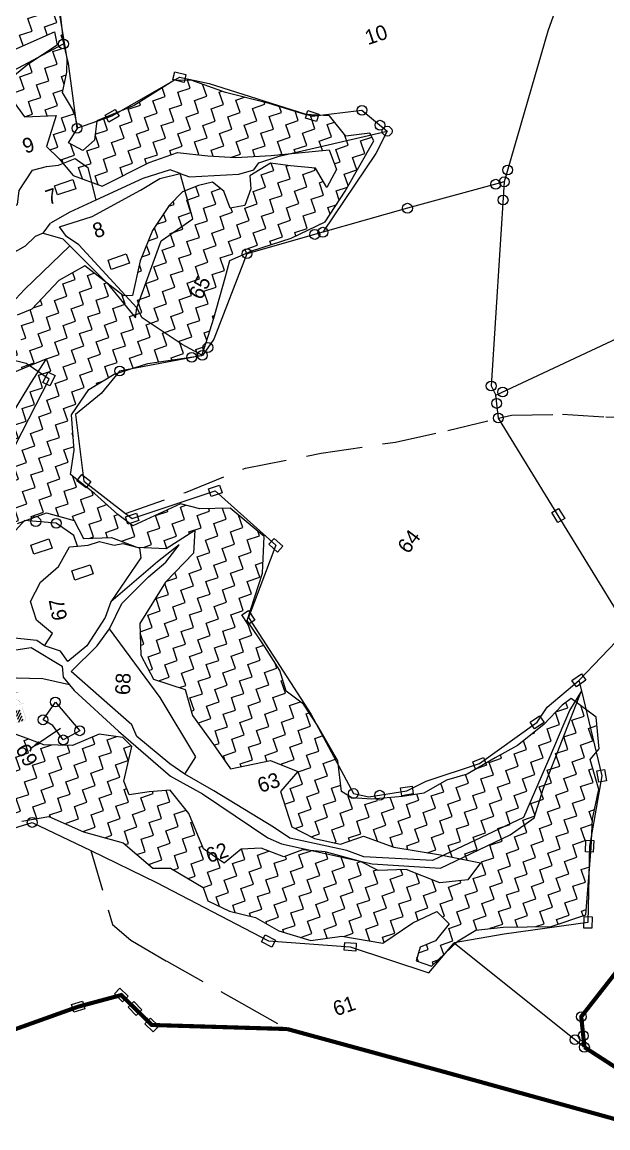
# Model space of a CAD drawing. Header units: metres. Extents: x 322983 to 329599, y 1832280 to 1838425.
# Drawn here: x 326383 to 327100, y 1833849 to 1835203 of the extents above; entities that cross this region are included whole.
import ezdxf

# ---------------------------------------------------------------- set-up
doc = ezdxf.new("R2010")
doc.units = ezdxf.units.M
doc.header["$MEASUREMENT"] = 0
doc.linetypes.add('DASHED', pattern=[0.75, 0.5, -0.25])
for name, color, linetype in [('LINE_FOOTPATH', 1, 'DASHED'), ('OFF', 1, 'Continuous'), ('OTHERS', 1, 'Continuous'), ('POLY_HATCH', 12, 'Continuous'), ('POLY_PARCEL', 6, 'Continuous'), ('POLY_WATER', 4, 'Continuous'), ('SYM_ARROW', 1, 'Continuous'), ('SYM_STONE', 1, 'Continuous'), ('SYM_WORSHIP', 1, 'Continuous'), ('TEXT_PARCEL', 7, 'Continuous'), ('V_BOUND_LINE', 7, 'Continuous')]:
    doc.layers.add(name, color=color, linetype=linetype)
doc.styles.get("Standard").update_dxf_attribs({"font": 'simplex.shx'})
doc.styles.add('TEXT_MAP', font='KRDEV050.TTF')
doc.dimstyles.get("Standard").update_dxf_attribs({"dimtxt": 0.18, "dimasz": 0.18, "dimexe": 0.18, "dimexo": 0.0625, "dimgap": 0.09, "dimtad": 0, "dimtih": 1, "dimtoh": 1, "dimdec": 4, "dimzin": 0, "dimdsep": 46, "dimtxsty": 'Standard', "dimcen": 0.09, "dimadec": 0, "dimazin": 0, "dimtfac": 1, "dimtdec": 4, "dimtofl": 0, "dimtmove": 0, "dimatfit": 3, "dimfxl": 1, "dimtolj": 1, "dimtzin": 0, "dimarcsym": 0})
pattern_1 = [(0, (-868.0448, 7842.3285), (1.5875, 1.5875), [1.5875, -1.5875]), (90, (-866.4573, 7842.3285), (-1.5875, 1.5875), [1.5875, -1.5875])]

# ---------------------------------------------------------------- blocks, each defined once
blk = doc.blocks.new('STONESQUARE')
blk.add_lwpolyline([(-0.7, 0.48), (0.7, 0.48), (0.7, -0.48), (-0.7, -0.48)], close=True)
blk = doc.blocks.new('BADH')
at = {"layer": 'OTHERS'}
blk.add_lwpolyline([(-0.0691, 0.0612), (0.0604, 0.0612), (0.0604, -0.0043), (-0.0691, -0.0043)], close=True, dxfattribs=at)
blk = doc.blocks.new('STONE')
blk.add_circle((0, 0), 0.851)
blk = doc.blocks.new('TEMPLE')
at = {"linetype": 'Continuous'}
blk.add_hatch(color=256, dxfattribs=at).paths.add_polyline_path([(0.28, 5.69), (0.6, 5.75), (0.95, 5.71), (1.39, 5.73), (0.49, 5.85), (0.21, 6.01), (-0.14, 6.06), (-0.15, 5.55), (-0.09, 5.55)])
h = blk.add_hatch(dxfattribs=at)
h.set_pattern_fill('ANSI31', color=256, scale=3.6, style=0)
h.set_pattern_definition([(45, (-94.63405, -100.65248), (-0.318198, 0.318198), [])])
h.paths.add_polyline_path([(-0.51, 2.32), (-0.51, 0), (0.49, 0), (0.49, 2.32)])
at = {"linetype": 'Continuous', "const_width": 0.018}
for points in [[(-1.16, 3.28), (-1.16, 3.69), (-0.97, 4.22), (-0.63, 4.55), (-0.33, 4.73), (-0.16, 4.99), (0.05, 4.8), (0.46, 4.5), (0.69, 4.36), (0.88, 4.09), (1.02, 3.76), (1.06, 3.28)], [(-0.16, 4.99), (-0.14, 6.06), (0.21, 6.01), (0.49, 5.85), (1.39, 5.73), (0.95, 5.71), (0.6, 5.75), (0.28, 5.69), (-0.09, 5.55), (-0.15, 5.55)], [(-1.78, 3.28), (1.75, 3.28)], [(-1.16, 0), (-1.16, 3.28)], [(-0.51, 0), (-0.51, 2.32), (0.49, 2.32), (0.49, 0)], [(1.06, 0), (1.06, 3.28)], [(-1.78, 0), (1.78, 0)]]:
    blk.add_lwpolyline(points, dxfattribs=at)
blk = doc.blocks.new('TEXTARROW')
blk.add_leader([(0.04, -0.01), (8.68, -0.01)], dimstyle='Standard', override={"dimtxt": 2.5, "dimasz": 2.5, "dimexe": 1.25, "dimexo": 0.625, "dimgap": 0.625, "dimtad": 1, "dimtih": 0, "dimtoh": 0, "dimzin": 8, "dimcen": 2.5, "dimtofl": 1})
blk = doc.blocks.new('ERG')
at = {"layer": 'POLY_HATCH'}
h = blk.add_hatch(dxfattribs=at)
h.set_pattern_fill('ZIGZAG', color=256, scale=0.5, style=0)
h.set_pattern_definition(pattern_1)
h.paths.add_polyline_path([(-554.89, 8167.1), (-553.39, 8167.75), (-551.2, 8167.73), (-550.55, 8165.15), (-548.31, 8164.83), (-544.82, 8161.52), (-541.5, 8164.1), (-540.51, 8169.45), (-537.36, 8168.46), (-534.83, 8169.23), (-533.44, 8173.11), (-531.48, 8173.71), (-529.81, 8176.74), (-527.8, 8176.26), (-528.05, 8174.24), (-529.21, 8171.21), (-531.12, 8169.14), (-533.58, 8166.62), (-535.09, 8164.15), (-533.7, 8161.01), (-530.89, 8158.99), (-531.54, 8157.55), (-533.84, 8158.48), (-537.73, 8162.08), (-539.74, 8163.25), (-541.87, 8161.91), (-544.39, 8159.45), (-546.24, 8155.56), (-548.99, 8157.29), (-551.06, 8155.11), (-553.19, 8151.91), (-554.58, 8152.28), (-557.39, 8152.25), (-560.71, 8150.92), (-563.57, 8148.39), (-564.79, 8144.62), (-564.03, 8140.74), (-564.34, 8137.76), (-567.54, 8137.22), (-567.57, 8134.64), (-566.81, 8133.03), (-562.3, 8132.83), (-563.86, 8130.76), (-563.37, 8128.35), (-561.13, 8127.19), (-553.78, 8127.84), (-553.98, 8126.17), (-558.1, 8125.12), (-560.05, 8124.36), (-561.22, 8121.49), (-560.51, 8119.25), (-556.85, 8118.15), (-559.15, 8115), (-558.21, 8113.1), (-557.22, 8110.64), (-554.35, 8108.28), (-548.02, 8109.16), (-544.42, 8109.19), (-541.05, 8107.63), (-537.9, 8106.36), (-533.78, 8105.19), (-526.94, 8103.58), (-526.86, 8101.05), (-528.65, 8099.38), (-529.19, 8102.02), (-531.99, 8103.29), (-534.18, 8104.34), (-537.04, 8103.69), (-537.41, 8102.19), (-538.75, 8100.52), (-540.53, 8100.77), (-540.62, 8102.95), (-541.56, 8104.46), (-543.29, 8104.6), (-545.36, 8104.51), (-547.43, 8103.46), (-550.29, 8101.22), (-552.88, 8098.25), (-555.12, 8094.59), (-556.17, 8094.9), (-559.43, 8099.81), (-562.98, 8099.16), (-567.2, 8096.92), (-569.1, 8096.83), (-569.7, 8093.29), (-573.02, 8091.5), (-576, 8090.51), (-578.86, 8087.87), (-582.18, 8085.97), (-582.78, 8084.36), (-579.91, 8083.76), (-575.97, 8084.64), (-574.75, 8088.81), (-571.6, 8090.42), (-567.49, 8090.68), (-570.24, 8088.5), (-574.07, 8085.29), (-575.01, 8082.83), (-578.27, 8079.57), (-579.09, 8074.66), (-577.92, 8073.6), (-566.92, 8072.87), (-567.2, 8073.39), (-569.22, 8076.48), (-567.83, 8079.11), (-566.78, 8083.28), (-563.8, 8085.52), (-560.31, 8086.29), (-556.03, 8086.2), (-549.53, 8084.98), (-548.54, 8086.31), (-546.69, 8088.78), (-543.83, 8093), (-542.61, 8094.79), (-539.74, 8095.04), (-534.72, 8094.96), (-530.21, 8095.5), (-526.72, 8098.25), (-521.47, 8102.87), (-521.61, 8103.92), (-524.48, 8104.51), (-525.58, 8107.49), (-528.28, 8108.59), (-531.99, 8111.23), (-536.56, 8114.21), (-540, 8116.96), (-542.01, 8117.61), (-547.54, 8116.28), (-552.39, 8115.96), (-553.44, 8113.84), (-555.17, 8113.13), (-556.51, 8114.58), (-554.83, 8115.91), (-554.64, 8117.81), (-555.23, 8120.56), (-553.95, 8122.74), (-553.36, 8124.24), (-552.65, 8128.64), (-551.88, 8133.82), (-550.44, 8136.86), (-548.48, 8139.27), (-545.95, 8140.48), (-542.46, 8141.99), (-539.88, 8141.28), (-536.11, 8142.55), (-533.92, 8145.19), (-533.21, 8146.24), (-532.45, 8148.7), (-531.46, 8150.72), (-531.71, 8153.64), (-530.83, 8156.27), (-528.87, 8158.57), (-525.38, 8160.3), (-521.78, 8162.42), (-522.55, 8163.19), (-523.82, 8165.2), (-522.77, 8165.57), (-521.04, 8164.81), (-519.54, 8165.17), (-521.16, 8169.79), (-521.92, 8174.13), (-523.43, 8177.79), (-524.53, 8180.93), (-528.76, 8180.74), (-531.85, 8180.03), (-532.28, 8177.5), (-533.27, 8177.53), (-537.84, 8180.45), (-540.36, 8179.4), (-543.12, 8178.24), (-545.58, 8177.87), (-546.8, 8179.15), (-549.05, 8179.35), (-549.98, 8180.45), (-552.34, 8181.27), (-554.75, 8181.36), (-557.05, 8183.83), (-559.17, 8183.63), (-561.42, 8181.78), (-563.71, 8179.49), (-564.25, 8176.46), (-566.27, 8174.78), (-567.26, 8172.43), (-569.33, 8170.47), (-571.97, 8168.07), (-574.38, 8164.92), (-576.57, 8161.89), (-578.64, 8158.68), (-578.95, 8156.84), (-579.89, 8154.77), (-581.84, 8153.84), (-583.01, 8152.22), (-583.43, 8150.21), (-584.99, 8148.65), (-581.33, 8145.61), (-582.27, 8142.7), (-583.15, 8144.42), (-586.75, 8147.17), (-588.2, 8143.52), (-589.53, 8141.79), (-589.56, 8139.55), (-591.46, 8139.41), (-593.31, 8139.27), (-594.64, 8140.94), (-595.92, 8141.82), (-596.8, 8138.16), (-598.24, 8136.6), (-600.65, 8134.42), (-599.38, 8132.29), (-596, 8132.89), (-594.33, 8131.21), (-592.48, 8131.07), (-590.98, 8131.84), (-592.48, 8129.09), (-594.21, 8129.29), (-596, 8128.81), (-595.92, 8127.47), (-597.25, 8126.99), (-598.24, 8125.15), (-600.71, 8125.01), (-602.04, 8124.01), (-601.16, 8123.19), (-603.41, 8121.92), (-607.07, 8121.27), (-606.75, 8118.74), (-608.03, 8117.41), (-609.93, 8116.53), (-609.68, 8114.41), (-610.04, 8110.75), (-609.45, 8109.19), (-609.87, 8107.35), (-608.77, 8105.56), (-608.4, 8102.93), (-610.36, 8102.39), (-612.83, 8101), (-615.8, 8101.03), (-618.1, 8099.98), (-622.06, 8099.72), (-621.99, 8099.44), (-619.63, 8099.47), (-619.44, 8097.28), (-617.71, 8095.84), (-616.88, 8093.43), (-615.15, 8092.32), (-613.36, 8094.9), (-613.79, 8097.88), (-612.29, 8098.47), (-610.1, 8101.73), (-608.94, 8101.2), (-606.02, 8099.98), (-607.86, 8097.79), (-605.79, 8096.75), (-603.95, 8100.18), (-606.75, 8105.19), (-603.21, 8105.33), (-601.42, 8107.18), (-601.79, 8107.83), (-604.14, 8107.52), (-605.48, 8109.42), (-602.9, 8110.24), (-603.32, 8113.56), (-600.11, 8112.56), (-599.46, 8113.56), (-600.06, 8114.32), (-601.51, 8114.52), (-599.89, 8117.16), (-598.5, 8116.84), (-596.65, 8115.34), (-594.98, 8116.11), (-593.93, 8118.06), (-594.64, 8119.39), (-592.4, 8119.48), (-590.67, 8120.13), (-588.43, 8122.88), (-587.55, 8126.31), (-588.14, 8130.59), (-590.21, 8134.59), (-589.28, 8135.18), (-586.64, 8133.45), (-585.02, 8131.04), (-583.4, 8131.19), (-581.22, 8133.26), (-578.86, 8135.27), (-576.79, 8136.2), (-573.25, 8136.57), (-575.43, 8134.96), (-573.7, 8134.25), (-570.61, 8137.9), (-568.71, 8142.13), (-568.68, 8146.81), (-567.35, 8150.07), (-565.1, 8149.98), (-565.02, 8153.52), (-564.54, 8156.44), (-562.52, 8155.28), (-561.25, 8152.98), (-559.86, 8153.07), (-557.56, 8155.42), (-555.6, 8161.74)])
h = blk.add_hatch(dxfattribs=at)
h.set_pattern_fill('ZIGZAG', color=256, scale=0.5, style=0)
h.set_pattern_definition(pattern_1)
h.paths.add_polyline_path([(-601.51, 8030.78), (-599.94, 8032.8), (-599.07, 8036.74), (-598.98, 8039.66), (-597.25, 8040.48), (-594.21, 8038.75), (-590.89, 8040.08), (-588.31, 8038.69), (-585.05, 8038.15), (-581.67, 8035.06), (-577.56, 8032.26), (-575.15, 8028.2), (-573.13, 8027.5), (-570.15, 8024.01), (-570.13, 8022.28), (-568.05, 8020.27), (-565.3, 8018.54), (-563.17, 8016.07), (-559.86, 8013.72), (-556.14, 8013.01), (-551.74, 8010.6), (-547.51, 8011.76), (-544.31, 8012.13), (-543.37, 8010.23), (-545.61, 8008.84), (-547.63, 8008.7), (-548.62, 8007.31), (-547.06, 8006.09), (-543, 8007.94), (-540.59, 8008.48), (-537.33, 8007.77), (-531.8, 8005.98), (-527.4, 8005.95), (-524.14, 8013.41), (-522.86, 8016.67), (-521.01, 8019.81), (-520.82, 8023.58), (-519.37, 8024.46), (-518.49, 8028.18), (-520.62, 8031.32), (-521.89, 8030.9), (-524.76, 8029.39), (-528.59, 8028.01), (-531.63, 8027.47), (-535.46, 8026.7), (-538.09, 8026.79), (-541.19, 8026.19), (-543.77, 8026.67), (-547.37, 8027.55), (-549.61, 8028.49), (-550.55, 8029.59), (-549.78, 8033.25), (-550.72, 8038.1), (-551.49, 8041.07), (-552.99, 8043.26), (-552.9, 8045.89), (-553.67, 8049.15), (-554.66, 8052.87), (-551.06, 8057.71), (-549.44, 8061.82), (-552.25, 8066.39), (-555.74, 8067.49), (-557.76, 8068.82), (-564.08, 8068.17), (-565.36, 8070.07), (-566.92, 8072.87), (-577.92, 8073.6), (-577.19, 8072.93), (-573.47, 8073.02), (-570.61, 8071.06), (-570.24, 8068.65), (-566.98, 8067.66), (-564.45, 8065.59), (-561.13, 8064.26), (-557.13, 8065.25), (-558.18, 8062.67), (-562.52, 8060.43), (-567.09, 8056.72), (-568.2, 8053.06), (-567.71, 8049.8), (-564.45, 8047.39), (-564.65, 8044.13), (-563.37, 8039.97), (-562.38, 8036.54), (-557.47, 8035.94), (-554.78, 8033.59), (-557.53, 8031.97), (-557.61, 8027.47), (-555.49, 8025.28), (-552.73, 8023.61), (-549.76, 8023.64), (-546.72, 8021.17), (-541.7, 8018.48), (-537.41, 8016.02), (-539.54, 8014.57), (-542.86, 8015.33), (-546.18, 8018.14), (-549.44, 8019.13), (-551.12, 8020.86), (-554.78, 8023.33), (-557.3, 8024.43), (-559.71, 8024.35), (-561.96, 8026.25), (-564.31, 8026.9), (-566.78, 8025.96), (-568.57, 8028.43), (-568.88, 8033.05), (-570.1, 8036.42), (-572.57, 8037.08), (-574.98, 8037.5), (-575.06, 8039.29), (-572.82, 8042.94), (-573.47, 8044.33), (-576.06, 8045.61), (-579.55, 8045.35), (-582.81, 8046.57), (-584.2, 8047.73), (-588.71, 8051.33), (-593.11, 8051.53), (-596.2, 8052.02), (-600.14, 8052.78), (-603.46, 8052.07), (-606.95, 8050), (-610.39, 8046.06), (-612.68, 8042.52), (-614.92, 8044.3), (-611.95, 8048.13), (-613.45, 8050.37), (-617.45, 8051.02), (-616.17, 8054.06), (-616.6, 8059.58), (-619.29, 8062.84), (-623.69, 8061.62), (-627.18, 8059.61), (-627.15, 8056.52), (-627.75, 8052.92), (-629.82, 8048.98), (-632.86, 8044.19), (-634.13, 8041.56), (-636.88, 8039.49), (-639.47, 8038.89), (-640.63, 8042.77), (-638.22, 8045.58), (-636.88, 8046.91), (-636.63, 8050.74), (-635.98, 8055.25), (-637.71, 8057.43), (-640.23, 8056.55), (-642.76, 8056.58), (-643.47, 8058.02), (-645.31, 8058.45), (-646.28, 8058.36), (-646.28, 8044.07), (-643.1, 8043.03), (-642.05, 8041.07), (-641.23, 8038.32), (-641.2, 8034.61), (-641.17, 8029.31), (-639.1, 8028.32), (-637.14, 8028.91), (-635.92, 8032), (-634.53, 8032.94), (-632.8, 8034.89), (-631.35, 8037.19), (-629.22, 8037.45), (-627.55, 8039.34), (-625.71, 8038.47), (-624.77, 8040.14), (-622.98, 8039.71), (-622.56, 8037.64), (-622.3, 8034.61), (-622.56, 8029.82), (-622.24, 8026.73), (-620.46, 8024.32), (-616.34, 8019.98), (-615.01, 8018.88), (-611.46, 8019.36), (-609.34, 8020.92), (-606.02, 8021.23), (-603.26, 8021.88), (-604.09, 8023.56)])
at = {"layer": 'LINE_FOOTPATH', "ltscale": 10}
for points in [[(-564.44, 8069.88), (-556.74, 8069.95), (-548.92, 8070.4), (-539.68, 8069.16), (-530.75, 8067.54), (-524.3, 8066.81), (-518.01, 8066.23)], [(-518.01, 8066.23), (-516.39, 8066.08), (-510.51, 8064.21), (-505.65, 8062.21), (-501.23, 8060.52), (-497.2, 8059.67), (-489.92, 8057.29), (-478.9, 8054.14), (-473.72, 8052.21), (-469.05, 8051.29), (-464.5, 8050.56), (-459.86, 8049.01)], [(-581.55, 8032.62), (-581.97, 8023.28), (-580.46, 8020.79), (-577.17, 8016.98), (-570.25, 8009.26), (-566.03, 8004.51)]]:
    blk.add_lwpolyline(points, dxfattribs=at)
at = {"layer": 'OFF'}
for points in [[(-562.94, 8105.19), (-561.69, 8106.04)], [(-555.65, 8091.88), (-555.12, 8092.98)]]:
    blk.add_lwpolyline(points, dxfattribs=at)
at = {"layer": 'POLY_HATCH'}
for points in [[(-561.13, 8127.19), (-553.78, 8127.84), (-553.98, 8126.17), (-558.1, 8125.12), (-560.05, 8124.36)], [(-561.22, 8121.49), (-560.51, 8119.25), (-556.85, 8118.15), (-559.15, 8115), (-558.21, 8113.1), (-557.22, 8110.64), (-554.35, 8108.28), (-548.02, 8109.16), (-544.42, 8109.19), (-541.05, 8107.63), (-537.9, 8106.36), (-533.78, 8105.19), (-526.94, 8103.58), (-526.86, 8101.05), (-528.65, 8099.38), (-529.19, 8102.02), (-531.99, 8103.29), (-534.18, 8104.34), (-537.04, 8103.69), (-537.41, 8102.19), (-538.75, 8100.52), (-540.53, 8100.77), (-540.62, 8102.95), (-541.56, 8104.46), (-543.29, 8104.6), (-545.36, 8104.51), (-547.43, 8103.46), (-550.29, 8101.22), (-552.88, 8098.25), (-555.12, 8094.59), (-556.17, 8094.9), (-559.43, 8099.81), (-562.98, 8099.16), (-567.2, 8096.92), (-569.1, 8096.83)], [(-571.6, 8090.42), (-567.49, 8090.68), (-570.24, 8088.5), (-574.07, 8085.29)], [(-577.19, 8072.93), (-573.47, 8073.02), (-570.61, 8071.06), (-570.24, 8068.65), (-566.98, 8067.66), (-564.45, 8065.59), (-561.13, 8064.26), (-557.13, 8065.25), (-558.18, 8062.67), (-562.52, 8060.43), (-567.09, 8056.72), (-568.2, 8053.06), (-567.71, 8049.8), (-564.45, 8047.39), (-564.65, 8044.13), (-563.37, 8039.97), (-562.38, 8036.54), (-557.47, 8035.94), (-554.78, 8033.59), (-557.53, 8031.97), (-557.61, 8027.47), (-555.49, 8025.28), (-552.73, 8023.61), (-549.76, 8023.64), (-546.72, 8021.17), (-541.7, 8018.48), (-537.41, 8016.02), (-539.54, 8014.57), (-542.86, 8015.33), (-546.18, 8018.14), (-549.44, 8019.13), (-551.12, 8020.86), (-554.78, 8023.33), (-557.3, 8024.43), (-559.71, 8024.35), (-561.96, 8026.25), (-564.31, 8026.9), (-566.78, 8025.96), (-568.57, 8028.43), (-568.88, 8033.05), (-570.1, 8036.42), (-572.57, 8037.08), (-574.98, 8037.5), (-575.06, 8039.29), (-572.82, 8042.94), (-573.47, 8044.33), (-576.06, 8045.61), (-579.55, 8045.35), (-582.81, 8046.57), (-584.2, 8047.73), (-588.71, 8051.33)], [(-588.31, 8038.69), (-585.05, 8038.15), (-581.67, 8035.06), (-577.56, 8032.26), (-575.15, 8028.2), (-573.13, 8027.5), (-570.15, 8024.01), (-570.13, 8022.28), (-568.05, 8020.27), (-565.3, 8018.54), (-563.17, 8016.07), (-559.86, 8013.72), (-556.14, 8013.01), (-551.74, 8010.6), (-547.51, 8011.76), (-544.31, 8012.13), (-543.37, 8010.23), (-545.61, 8008.84), (-547.63, 8008.7), (-548.62, 8007.31), (-547.06, 8006.09), (-543, 8007.94), (-540.59, 8008.48), (-537.33, 8007.77), (-531.8, 8005.98), (-527.4, 8005.95), (-524.14, 8013.41), (-522.86, 8016.67), (-521.01, 8019.81), (-520.82, 8023.58), (-519.37, 8024.46), (-518.49, 8028.18), (-520.62, 8031.32), (-521.89, 8030.9), (-524.76, 8029.39), (-528.59, 8028.01), (-531.63, 8027.47), (-535.46, 8026.7), (-538.09, 8026.79), (-541.19, 8026.19), (-543.77, 8026.67), (-547.37, 8027.55), (-549.61, 8028.49), (-550.55, 8029.59), (-549.78, 8033.25), (-550.72, 8038.1), (-551.49, 8041.07), (-552.99, 8043.26), (-552.9, 8045.89), (-553.67, 8049.15), (-554.66, 8052.87), (-551.06, 8057.71), (-549.44, 8061.82), (-552.25, 8066.39), (-555.74, 8067.49), (-557.76, 8068.82), (-564.08, 8068.17), (-565.36, 8070.07), (-567.2, 8073.39), (-569.22, 8076.48), (-567.83, 8079.11), (-566.78, 8083.28), (-563.8, 8085.52), (-560.31, 8086.29), (-556.03, 8086.2), (-549.53, 8084.98), (-548.54, 8086.31), (-546.69, 8088.78), (-543.83, 8093), (-542.61, 8094.79), (-539.74, 8095.04), (-534.72, 8094.96), (-530.21, 8095.5), (-526.72, 8098.25), (-521.47, 8102.87), (-521.61, 8103.92), (-524.48, 8104.51), (-525.58, 8107.49), (-528.28, 8108.59), (-531.99, 8111.23), (-536.56, 8114.21), (-540, 8116.96), (-542.01, 8117.61), (-547.54, 8116.28), (-552.39, 8115.96), (-553.44, 8113.84), (-555.17, 8113.13), (-556.51, 8114.58), (-554.83, 8115.91), (-554.64, 8117.81), (-555.23, 8120.56), (-553.95, 8122.74), (-553.36, 8124.24), (-552.65, 8128.64), (-551.88, 8133.82)]]:
    blk.add_lwpolyline(points, dxfattribs=at)
at = {"layer": 'POLY_PARCEL'}
for points in [[(-550.8, 8135.19), (-551.62, 8133.23), (-553.22, 8126.08)], [(-563.5, 8124.44), (-553.22, 8126.08)], [(-553.22, 8126.08), (-553.44, 8123.65), (-554.97, 8115.89), (-550.46, 8115.97), (-541.24, 8117.76), (-538.09, 8115.86), (-527.56, 8108.12), (-521.63, 8106.84), (-519.56, 8103.47)], [(-573.57, 8108.98), (-571.17, 8108.43), (-564.76, 8109.49), (-564.01, 8111.03), (-561.68, 8112.83), (-559.96, 8112.7), (-558.51, 8112.39), (-556.36, 8112.52), (-555.26, 8110.98), (-555.61, 8106.94)], [(-493.73, 8113.11), (-497.27, 8108.66), (-508.13, 8093.1)], [(-555.12, 8092.98), (-549.71, 8099.73), (-545.25, 8100.99), (-544.93, 8106.68)], [(-544.93, 8106.68), (-543.96, 8105.96), (-538.21, 8104.33), (-536.34, 8104.26), (-535.51, 8104.84), (-532.91, 8104.82), (-519.56, 8103.47)], [(-562.94, 8105.19), (-563.97, 8105.14), (-565.5, 8104.4), (-567.61, 8104.01), (-569.66, 8103.42), (-573.45, 8103.11)], [(-575.8, 8097.77), (-570.69, 8099.54), (-569.98, 8097.99), (-567.26, 8099.46), (-560.35, 8102.71)], [(-519.56, 8103.47), (-521.74, 8101.34), (-530.86, 8094.4)], [(-577.28, 8078.89), (-574.35, 8082.03), (-567.94, 8088.26), (-569.98, 8090.92), (-571.8, 8092.1), (-576.28, 8096.32)], [(-530.86, 8094.4), (-540.39, 8094.9), (-547.52, 8086.42), (-549.47, 8084.99)], [(-508.13, 8093.1), (-520.24, 8093.85), (-530.86, 8094.4)], [(-549.47, 8084.99), (-551.34, 8087.02), (-554.89, 8091.63), (-555.12, 8092.98)], [(-508.13, 8093.1), (-517.59, 8070.22), (-517.43, 8068.98)], [(-549.47, 8084.99), (-559.55, 8086.42), (-562.55, 8084.57), (-566.3, 8083.15), (-567.93, 8075.19), (-564.44, 8069.88)], [(-571.22, 8068.01), (-571.21, 8069.37), (-572.75, 8071.45), (-576.29, 8073.01), (-581.79, 8069.96)], [(-517.43, 8068.98), (-501.25, 8070.76)], [(-564.44, 8069.88), (-563.87, 8069.02), (-553.27, 8068.97), (-548.47, 8060.38), (-554.43, 8053.16), (-551, 8039.61), (-549.26, 8028.91), (-547.62, 8027.91), (-543.03, 8027.12), (-540.45, 8027.49), (-533.64, 8027.44), (-525.46, 8029.91), (-523.72, 8031.23), (-519.03, 8033.08)], [(-578.89, 8057.86), (-577.48, 8058.98), (-578.79, 8061.13), (-578.75, 8063.51), (-576.83, 8065.33), (-574.16, 8066.41), (-572.15, 8068.23), (-571.22, 8068.01)], [(-571.22, 8068.01), (-569.96, 8067.72), (-568.51, 8067.67), (-566.96, 8066.69), (-565.89, 8066.55), (-564.16, 8065.38), (-564.39, 8064.21), (-569.58, 8060.32)], [(-518.01, 8066.23), (-518.02, 8066.27), (-517.43, 8068.98)], [(-512.11, 8036.66), (-511.7, 8038.18), (-514.96, 8052.77), (-518.01, 8066.23)], [(-577.52, 8052.44), (-580.37, 8054.15), (-589.41, 8057.5), (-590.56, 8058.17), (-592.39, 8058.14), (-593.48, 8060.01)], [(-567.82, 8037.7), (-565.88, 8039.24), (-567.66, 8047.46), (-570.78, 8057.27)], [(-597.98, 8038.44), (-587.17, 8038.12), (-581.55, 8032.62)], [(-519.03, 8033.08), (-512.11, 8036.66)], [(-519.03, 8033.08), (-519.15, 8031.77)], [(-581.55, 8032.62), (-575.3, 8026.38), (-564.75, 8015.33), (-555.6, 8011.48), (-547.64, 8005.41), (-543.55, 8007.88)], [(-519.15, 8031.77), (-520.14, 8021.25), (-524.27, 8013.67), (-527.44, 8005), (-537.49, 8006.93), (-543.55, 8007.88)], [(-543.55, 8007.88), (-532.71, 7990.84)]]:
    blk.add_lwpolyline(points, dxfattribs=at)
blk.add_lwpolyline([(-581.93, 8049.45), (-579.82, 8051.01), (-578.16, 8046.77), (-580.39, 8046.36), (-581.02, 8048.4)], close=True, dxfattribs=at)
at = {"layer": 'POLY_WATER'}
for points in [[(-555.61, 8106.94), (-559.07, 8106.56), (-561.69, 8106.04)], [(-560.81, 8105.29), (-556.66, 8105.21), (-550.08, 8106.34), (-547.42, 8106.9), (-544.93, 8106.68)], [(-544.93, 8106.68), (-545.9, 8107.51), (-549.37, 8107.56), (-555.61, 8106.94)], [(-562.94, 8105.19), (-560.88, 8103.77), (-560.35, 8102.71)], [(-555.12, 8092.98), (-557.05, 8097.41), (-559.29, 8102.45), (-560.39, 8103.92), (-560.81, 8105.29)], [(-560.35, 8102.71), (-557.56, 8096.97), (-555.65, 8091.88)], [(-578.89, 8057.86), (-579.53, 8058.76), (-581.99, 8059.92), (-585.95, 8060.19), (-590.37, 8060.49), (-590.49, 8061.81), (-590.09, 8062.53), (-584.19, 8068.52)], [(-570.78, 8057.27), (-568.36, 8059.69), (-564.25, 8061.73), (-561.73, 8062.74), (-559.5, 8064.18), (-562.67, 8063.1), (-569.58, 8060.32)], [(-592.51, 8060.08), (-588.9, 8059.7), (-580.45, 8058.2), (-577.65, 8054.85), (-577.95, 8053.56), (-577.52, 8052.44)], [(-569.58, 8060.32), (-570.82, 8058.75), (-574.02, 8056.23), (-576.8, 8055.17), (-577.25, 8056.62), (-578.89, 8057.86)], [(-576.84, 8053.88), (-572.84, 8055.81), (-570.78, 8057.27)], [(-567.82, 8037.7), (-569.12, 8039.47), (-571.84, 8043.88), (-571.95, 8045.43), (-576.84, 8053.88)], [(-577.52, 8052.44), (-577.2, 8051.61), (-573.73, 8045.22), (-569.55, 8038.02), (-566.56, 8034.75), (-560.79, 8027.16), (-559.45, 8025.94), (-549.84, 8020.13), (-542.22, 8016.97), (-532.92, 8018.07), (-529.52, 8019.07), (-527.3, 8022.1), (-519.15, 8031.77)], [(-519.15, 8031.77), (-521.27, 8029.97), (-525.56, 8025.24), (-530.73, 8019.53), (-542.82, 8018.17), (-550.53, 8021.24), (-552.24, 8022.63), (-558.27, 8026.28), (-559.72, 8028.18), (-565.14, 8034.66), (-567.82, 8037.7)]]:
    blk.add_lwpolyline(points, dxfattribs=at)
at = {"layer": 'V_BOUND_LINE', "const_width": 0.5}
for points in [[(-566.03, 8004.51), (-581.37, 8010.25), (-583.71, 8014.87), (-589.09, 8015.22), (-598.65, 8015.07), (-600.07, 8013.8), (-603.42, 8016.09), (-604.03, 8019.79)], [(-482.09, 8009.39), (-487.68, 8011.47), (-506.68, 8016.6), (-510.03, 8013.4), (-518.67, 8008.47), (-515.62, 8003.85), (-519.28, 7999.03), (-521.62, 7996.74), (-523.96, 7996.08), (-525.89, 7998.37), (-531.88, 7994.46), (-532.71, 7990.84)], [(-532.71, 7990.84), (-526.9, 7983.49), (-528.12, 7980.29), (-529.55, 7979.73), (-549.67, 7993.44), (-566.03, 8004.51)]]:
    blk.add_lwpolyline(points, dxfattribs=at)
at = {"layer": 'SYM_ARROW', "xscale": 0.4999999999999999, "yscale": 0.4999999999999999, "zscale": 0.4999999999999999, "rotation": 15.33542022200557}
blk.add_blockref('TEXTARROW', (-584.46, 8046.67), dxfattribs=at)
at = {"layer": 'SYM_STONE', "xscale": 0.7, "yscale": 0.7, "zscale": 0.7}
for p in [(-553.22, 8126.08), (-554.97, 8115.89), (-521.63, 8106.84), (-520.15, 8104.43), (-519.56, 8103.47), (-540.39, 8094.9), (-531.88, 8094.46), (-530.86, 8094.4), (-507.27, 8094.32), (-520.24, 8093.85), (-509.2, 8093.16), (-508.13, 8093.1), (-508.97, 8091.06), (-559.55, 8086.42), (-550.77, 8085.18), (-549.47, 8084.99), (-548.53, 8085.68), (-575.02, 8072.45), (-572.75, 8071.45), (-517.59, 8070.22), (-516.52, 8069.08), (-517.64, 8068.01), (-518.02, 8066.27), (-579.82, 8051.01), (-581.93, 8049.45), (-580.39, 8046.36), (-578.16, 8046.77), (-587.17, 8038.12), (-549.26, 8028.91), (-546.32, 8027.69)]:
    blk.add_blockref('STONE', p, dxfattribs=at)
at = {"layer": 'SYM_STONE', "ltscale": 10}
for p, rotation in [((-541.24, 8117.76), 327.6605259809874), ((-550.46, 8115.97), 10.96097344759092), ((-527.56, 8108.12), 143.676909920167), ((-567.93, 8075.19), 303.8755778259123), ((-563.87, 8069.02), 359.7152005674236), ((-553.27, 8068.97), 179.7152005674234), ((-548.47, 8060.38), 119.1955870562712), ((-514.96, 8052.77), 282.5899044589783), ((-524.27, 8013.67), 248.4383799141043), ((-527.44, 8005), 69.87898708578133)]:
    blk.add_blockref('STONESQUARE', p, dxfattribs=dict(at, rotation=rotation))
at = {"layer": 'SYM_STONE'}
for p, rotation in [((-567.94, 8088.26), 224.2188748494715), ((-554.43, 8053.16), 284.2056508467221), ((-519.03, 8033.08), 196.0000978459707), ((-525.46, 8029.91), 194.7412998286916), ((-543.03, 8027.12), 170.2261353028948), ((-533.64, 8027.44), 181.9288661442244), ((-520.14, 8021.25), 261.0608293126899), ((-589.09, 8015.22), 357.6480550743112), ((-583.71, 8014.87), 296.8332392443543), ((-564.75, 8015.33), 133.665169765196), ((-582.66, 8012.8), 295.8882698725409), ((-555.6, 8011.48), 157.2085282426349), ((-581.37, 8010.25), 116.5816277041236)]:
    blk.add_blockref('STONESQUARE', p, dxfattribs=dict(at, rotation=rotation))
at = {"layer": 'SYM_STONE', "ltscale": 10, "xscale": 0.7, "yscale": 0.7, "zscale": 0.7}
for p in [(-531.88, 7994.46), (-533.5, 7992.07), (-532.4, 7992.19), (-532.71, 7990.84)]:
    blk.add_blockref('STONE', p, dxfattribs=at)
at = {"layer": 'SYM_WORSHIP', "xscale": 0.6, "yscale": 0.6, "zscale": 0.6}
blk.add_blockref('TEMPLE', (-584.49, 8050.14), dxfattribs=at)
at = {"layer": 'TEXT_PARCEL', "xscale": 18, "yscale": 18, "zscale": 18}
for p in [(-558.54, 8109.09), (-555.31, 8098.47), (-575.28, 8068.86), (-571.58, 8064.29)]:
    blk.add_blockref('BADH', p, dxfattribs=at)
at = {"layer": 'TEXT_PARCEL', "style": 'TEXT_MAP'}
for s, p in [('9', (-561.86, 8114.97)), ('10', (-518.4, 8114.06)), ('7', (-561.22, 8108.2)), ('8', (-557.12, 8102.53)), ('63', (-559.88, 8032.58)), ('62', (-568.54, 8026.56)), ('61', (-559.95, 8004.05))]:
    blk.add_text(s, height=1.8, dxfattribs=at).set_placement(p)
for s, rotation, p in [('65', 44.9745, (-547.43, 8091.28)), ('67', 82.228, (-575.2, 8060.05)), ('64', 34.4152, (-533.67, 8054.13)), ('68', 68.9454, (-571.02, 8048.88)), ('69', 99.8501, (-584.04, 8044.88))]:
    blk.add_text(s, height=1.8, rotation=rotation, dxfattribs=at).set_placement(p)

msp = doc.modelspace()

# ---------------------------------------------------------------- block references
at = {"xscale": 10.12053312737205, "yscale": 10.12053312737205, "zscale": 10.12053312737205, "rotation": 18.80592360025617}
msp.add_blockref('ERG', (358245.1, 1759131.3), dxfattribs=at)

doc.saveas('drawing.dxf')
